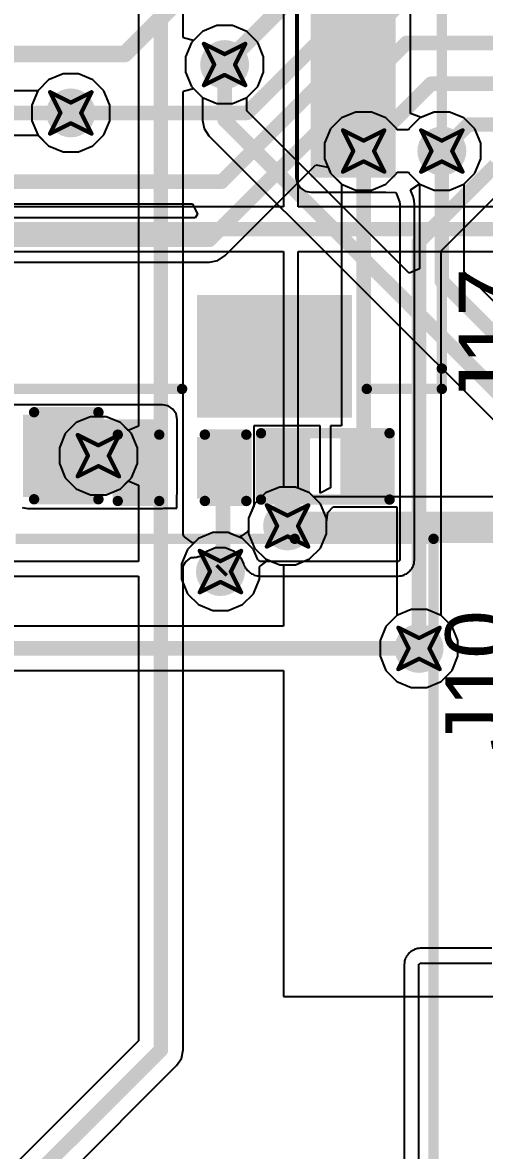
# Model space of a CAD drawing. Header units: inches. Extents: x -3 to 488, y -11 to 93.
# Drawn here: x 55.14 to 60.8, y 8.14 to 21.97 of the extents above; entities that cross this region are included whole.
import ezdxf

# ---------------------------------------------------------------- set-up
doc = ezdxf.new("R2010")
doc.units = ezdxf.units.IN
for name, color, linetype in [('Bottom Layer', 5, 'Continuous'), ('Drill Drawing', 1, 'Continuous'), ('Layer 1', 16, 'Continuous'), ('Layer 2', 76, 'Continuous'), ('Top Layer', 1, 'Continuous'), ('Top Overlay', 2, 'Continuous'), ('Top Paste', 8, 'Continuous'), ('Top Solder', 216, 'Continuous'), ('Via Holes', 16, 'Continuous')]:
    doc.layers.add(name, color=color, linetype=linetype)
doc.styles.add('Arial', font='', dxfattribs={"height": 0.2})
doc.styles.get('Arial').set_extended_font_data('Arial')

msp = doc.modelspace()

# ---------------------------------------------------------------- hatches: boundary and pattern name
at = {"layer": 'Bottom Layer'}
h = msp.add_hatch(color=5, dxfattribs=at)
edge = h.paths.add_edge_path()
edge.add_arc((57.619, 21.451), 0.3, 0, 360)
h = msp.add_hatch(color=5, dxfattribs=at)
edge = h.paths.add_edge_path()
edge.add_arc((55.735, 20.858), 0.3, 0, 360)
h = msp.add_hatch(color=5, dxfattribs=at)
edge = h.paths.add_edge_path()
edge.add_arc((59.322, 20.391), 0.3, 0, 360)
h = msp.add_hatch(color=5, dxfattribs=at)
edge = h.paths.add_edge_path()
edge.add_arc((60.279, 20.391), 0.3, 0, 360)
h = msp.add_hatch(color=5, dxfattribs=at)
edge = h.paths.add_edge_path()
edge.add_arc((56.073, 16.657), 0.3, 0, 360)
h = msp.add_hatch(color=5, dxfattribs=at)
edge = h.paths.add_edge_path()
edge.add_arc((58.39, 15.796), 0.3, 0, 360)
h = msp.add_hatch(color=5, dxfattribs=at)
edge = h.paths.add_edge_path()
edge.add_arc((57.568, 15.237), 0.3, 0, 360)
h = msp.add_hatch(color=5, dxfattribs=at)
edge = h.paths.add_edge_path()
edge.add_arc((60, 14.295), 0.3, 0, 360)
at = {"layer": 'Layer 1'}
h = msp.add_hatch(color=16, dxfattribs=at)
edge = h.paths.add_edge_path()
edge.add_arc((57.619, 21.451), 0.3, 0, 360)
h = msp.add_hatch(color=16, dxfattribs=at)
edge = h.paths.add_edge_path()
edge.add_arc((55.735, 20.858), 0.3, 0, 360)
h = msp.add_hatch(color=16, dxfattribs=at)
edge = h.paths.add_edge_path()
edge.add_arc((59.322, 20.391), 0.3, 0, 360)
h = msp.add_hatch(color=16, dxfattribs=at)
edge = h.paths.add_edge_path()
edge.add_arc((60.279, 20.391), 0.3, 0, 360)
h = msp.add_hatch(color=16, dxfattribs=at)
edge = h.paths.add_edge_path()
edge.add_arc((56.073, 16.657), 0.3, 0, 360)
h = msp.add_hatch(color=16, dxfattribs=at)
edge = h.paths.add_edge_path()
edge.add_arc((58.39, 15.796), 0.3, 0, 360)
h = msp.add_hatch(color=16, dxfattribs=at)
edge = h.paths.add_edge_path()
edge.add_arc((57.568, 15.237), 0.3, 0, 360)
h = msp.add_hatch(color=16, dxfattribs=at)
edge = h.paths.add_edge_path()
edge.add_arc((60, 14.295), 0.3, 0, 360)
at = {"layer": 'Layer 2'}
msp.add_hatch(color=76, dxfattribs=at).paths.add_polyline_path([(58.674, 31.369), (58.674, 20.066), (59.715, 20.066), (59.715, 31.369)])
h = msp.add_hatch(color=76, dxfattribs=at)
edge = h.paths.add_edge_path()
edge.add_arc((57.619, 21.451), 0.3, 0, 360)
h = msp.add_hatch(color=76, dxfattribs=at)
edge = h.paths.add_edge_path()
edge.add_arc((55.735, 20.858), 0.3, 0, 360)
h = msp.add_hatch(color=76, dxfattribs=at)
edge = h.paths.add_edge_path()
edge.add_arc((59.322, 20.391), 0.3, 0, 360)
h = msp.add_hatch(color=76, dxfattribs=at)
edge = h.paths.add_edge_path()
edge.add_arc((60.279, 20.391), 0.3, 0, 360)
h = msp.add_hatch(color=76, dxfattribs=at)
edge = h.paths.add_edge_path()
edge.add_arc((56.073, 16.657), 0.3, 0, 360)
h = msp.add_hatch(color=76, dxfattribs=at)
edge = h.paths.add_edge_path()
edge.add_arc((58.39, 15.796), 0.3, 0, 360)
h = msp.add_hatch(color=76, dxfattribs=at)
edge = h.paths.add_edge_path()
edge.add_arc((57.568, 15.237), 0.3, 0, 360)
h = msp.add_hatch(color=76, dxfattribs=at)
edge = h.paths.add_edge_path()
edge.add_arc((60, 14.295), 0.3, 0, 360)
at = {"layer": 'Top Layer'}
h = msp.add_hatch(color=1, dxfattribs=at)
edge = h.paths.add_edge_path()
edge.add_arc((57.619, 21.451), 0.3, 0, 360)
h = msp.add_hatch(color=1, dxfattribs=at)
edge = h.paths.add_edge_path()
edge.add_arc((55.735, 20.858), 0.3, 0, 360)
h = msp.add_hatch(color=1, dxfattribs=at)
edge = h.paths.add_edge_path()
edge.add_arc((59.322, 20.391), 0.3, 0, 360)
h = msp.add_hatch(color=1, dxfattribs=at)
edge = h.paths.add_edge_path()
edge.add_arc((60.279, 20.391), 0.3, 0, 360)
for points in [[(59.129, 17.175), (57.329, 17.175), (57.329, 18.575), (59.129, 18.575)], [(55.209, 16.191), (56.857, 16.191), (56.857, 17.101), (55.209, 17.101)], [(55.971, 17.101), (55.971, 16.212), (55.209, 16.212), (55.209, 17.101)], [(56.857, 16.826), (56.857, 16.191), (56.399, 16.191), (56.399, 16.826)], [(57.796, 16.826), (57.796, 16.191), (57.339, 16.191), (57.339, 16.826)], [(58.153, 16.208), (58.153, 16.843), (58.611, 16.843), (58.611, 16.208)], [(59.093, 16.208), (59.093, 16.843), (59.55, 16.843), (59.55, 16.208)]]:
    msp.add_hatch(color=1, dxfattribs=at).paths.add_polyline_path(points)
h = msp.add_hatch(color=1, dxfattribs=at)
edge = h.paths.add_edge_path()
edge.add_arc((56.073, 16.657), 0.3, 0, 360)
h = msp.add_hatch(color=1, dxfattribs=at)
edge = h.paths.add_edge_path()
edge.add_arc((58.39, 15.796), 0.3, 0, 360)
h = msp.add_hatch(color=1, dxfattribs=at)
edge = h.paths.add_edge_path()
edge.add_arc((57.568, 15.237), 0.3, 0, 360)
h = msp.add_hatch(color=1, dxfattribs=at)
edge = h.paths.add_edge_path()
edge.add_arc((60, 14.295), 0.3, 0, 360)
at = {"layer": 'Top Paste'}
for points in [[(59.129, 17.175), (57.329, 17.175), (57.329, 18.575), (59.129, 18.575)], [(55.971, 17.101), (55.971, 16.212), (55.209, 16.212), (55.209, 17.101)], [(56.857, 16.826), (56.857, 16.191), (56.399, 16.191), (56.399, 16.826)], [(57.796, 16.826), (57.796, 16.191), (57.339, 16.191), (57.339, 16.826)], [(58.153, 16.208), (58.153, 16.843), (58.611, 16.843), (58.611, 16.208)], [(59.093, 16.208), (59.093, 16.843), (59.55, 16.843), (59.55, 16.208)]]:
    msp.add_hatch(color=8, dxfattribs=at).paths.add_polyline_path(points)
at = {"layer": 'Top Solder'}
for points in [[(59.179, 17.125), (57.279, 17.125), (57.279, 18.625), (59.179, 18.625)], [(56.031, 17.161), (56.031, 16.152), (55.149, 16.152), (55.149, 17.161)], [(56.917, 16.886), (56.917, 16.131), (56.339, 16.131), (56.339, 16.886)], [(57.856, 16.886), (57.856, 16.131), (57.279, 16.131), (57.279, 16.886)], [(58.098, 16.153), (58.098, 16.898), (58.666, 16.898), (58.666, 16.153)], [(59.038, 16.153), (59.038, 16.898), (59.605, 16.898), (59.605, 16.153)]]:
    msp.add_hatch(color=216, dxfattribs=at).paths.add_polyline_path(points)
at = {"layer": 'Via Holes'}
h = msp.add_hatch(color=7, dxfattribs=at)
edge = h.paths.add_edge_path()
edge.add_arc((57.619, 21.451), 0.15, 0, 360)
h = msp.add_hatch(color=7, dxfattribs=at)
edge = h.paths.add_edge_path()
edge.add_arc((55.735, 20.858), 0.15, 0, 360)
h = msp.add_hatch(color=7, dxfattribs=at)
edge = h.paths.add_edge_path()
edge.add_arc((59.322, 20.391), 0.15, 0, 360)
h = msp.add_hatch(color=7, dxfattribs=at)
edge = h.paths.add_edge_path()
edge.add_arc((60.279, 20.391), 0.15, 0, 360)
h = msp.add_hatch(color=7, dxfattribs=at)
edge = h.paths.add_edge_path()
edge.add_arc((56.073, 16.657), 0.15, 0, 360)
h = msp.add_hatch(color=7, dxfattribs=at)
edge = h.paths.add_edge_path()
edge.add_arc((58.39, 15.796), 0.15, 0, 360)
h = msp.add_hatch(color=7, dxfattribs=at)
edge = h.paths.add_edge_path()
edge.add_arc((57.568, 15.237), 0.15, 0, 360)
h = msp.add_hatch(color=7, dxfattribs=at)
edge = h.paths.add_edge_path()
edge.add_arc((60, 14.295), 0.15, 0, 360)

# ---------------------------------------------------------------- linework, layer by layer
at = {"layer": 'Bottom Layer'}
for p, q in [((58.339, 23.555), (58.339, 19.705)), ((58.52, 19.705), (58.52, 23.555)), ((57.348, 21.856), (57.214, 21.721)), ((57.524, 21.928), (57.348, 21.856)), ((57.714, 21.928), (57.524, 21.928)), ((57.889, 21.856), (57.714, 21.928)), ((58.024, 21.721), (57.889, 21.856)), ((57.214, 21.721), (57.141, 21.546)), ((58.096, 21.546), (58.024, 21.721)), ((57.141, 21.546), (57.141, 21.356)), ((58.096, 21.356), (58.096, 21.546)), ((55.64, 21.336), (55.464, 21.263)), ((55.83, 21.336), (55.64, 21.336)), ((56.006, 21.263), (55.83, 21.336)), ((57.141, 21.356), (57.214, 21.18)), ((58.024, 21.18), (58.096, 21.356)), ((55.464, 21.263), (55.33, 21.129)), ((56.14, 21.129), (56.006, 21.263)), ((57.214, 21.18), (57.348, 21.046)), ((57.889, 21.046), (58.024, 21.18)), ((55.33, 21.129), (55.257, 20.953)), ((56.213, 20.953), (56.14, 21.129)), ((57.348, 21.046), (57.524, 20.973)), ((57.714, 20.973), (57.889, 21.046)), ((55.257, 20.953), (55.257, 20.763)), ((56.213, 20.763), (56.213, 20.953)), ((57.524, 20.973), (57.714, 20.973)), ((55.257, 20.763), (55.33, 20.588)), ((56.14, 20.588), (56.213, 20.763)), ((59.051, 20.796), (58.917, 20.661)), ((59.227, 20.868), (59.051, 20.796)), ((59.417, 20.868), (59.227, 20.868)), ((59.592, 20.796), (59.417, 20.868)), ((59.727, 20.661), (59.592, 20.796)), ((60.008, 20.796), (59.874, 20.661)), ((60.184, 20.868), (60.008, 20.796)), ((60.374, 20.868), (60.184, 20.868)), ((60.55, 20.796), (60.374, 20.868)), ((60.684, 20.661), (60.55, 20.796)), ((58.917, 20.661), (58.844, 20.486)), ((59.732, 20.65), (59.727, 20.661)), ((59.869, 20.65), (59.732, 20.65)), ((59.874, 20.661), (59.869, 20.65)), ((60.757, 20.486), (60.684, 20.661)), ((55.33, 20.588), (55.464, 20.453)), ((56.006, 20.453), (56.14, 20.588)), ((58.844, 20.486), (58.844, 20.295)), ((60.757, 20.295), (60.757, 20.486)), ((55.464, 20.453), (55.64, 20.381)), ((55.64, 20.381), (55.83, 20.381)), ((55.83, 20.381), (56.006, 20.453)), ((58.844, 20.295), (58.917, 20.12)), ((60.684, 20.12), (60.757, 20.295)), ((58.917, 20.12), (59.051, 19.985)), ((59.592, 19.985), (59.727, 20.12)), ((59.727, 20.12), (59.732, 20.132)), ((59.732, 20.132), (59.869, 20.132)), ((59.869, 20.132), (59.874, 20.12)), ((59.874, 20.12), (60.008, 19.985)), ((60.55, 19.985), (60.684, 20.12)), ((59.051, 19.985), (59.227, 19.913)), ((59.227, 19.913), (59.417, 19.913)), ((59.417, 19.913), (59.592, 19.985)), ((60.008, 19.985), (60.184, 19.913)), ((60.184, 19.913), (60.374, 19.913)), ((60.374, 19.913), (60.55, 19.985)), ((58.339, 19.705), (24.074, 19.705)), ((64.435, 19.705), (58.52, 19.705)), ((24.074, 19.161), (58.339, 19.161)), ((58.339, 19.161), (58.339, 16.273)), ((58.52, 16.273), (58.52, 19.161)), ((58.52, 19.161), (64.548, 19.161)), ((58.119, 16.201), (57.985, 16.066)), ((58.295, 16.273), (58.119, 16.201)), ((58.339, 16.273), (58.295, 16.273)), ((58.518, 16.26), (58.52, 16.273)), ((58.66, 16.201), (58.518, 16.26)), ((58.707, 16.154), (58.66, 16.201)), ((57.985, 16.066), (57.912, 15.891)), ((62.207, 16.154), (58.707, 16.154)), ((57.912, 15.891), (57.912, 15.739)), ((57.297, 15.642), (57.163, 15.508)), ((57.473, 15.715), (57.297, 15.642)), ((57.663, 15.715), (57.473, 15.715)), ((57.795, 15.66), (57.663, 15.715)), ((57.821, 15.669), (57.795, 15.66)), ((57.905, 15.729), (57.821, 15.669)), ((57.912, 15.739), (57.905, 15.729)), ((57.163, 15.508), (57.09, 15.332)), ((58.053, 15.303), (58.137, 15.363)), ((58.137, 15.363), (58.163, 15.372)), ((58.163, 15.372), (58.295, 15.318)), ((57.09, 15.332), (57.09, 15.142)), ((58.046, 15.294), (58.053, 15.303)), ((58.046, 15.142), (58.046, 15.294)), ((58.295, 15.318), (58.339, 15.318)), ((58.339, 15.318), (58.339, 14.566)), ((57.09, 15.142), (57.163, 14.966)), ((57.973, 14.966), (58.046, 15.142)), ((57.163, 14.966), (57.297, 14.832)), ((57.838, 14.832), (57.973, 14.966)), ((57.297, 14.832), (57.473, 14.759)), ((57.663, 14.759), (57.838, 14.832)), ((57.473, 14.759), (57.663, 14.759)), ((58.339, 14.566), (34.955, 14.566)), ((34.842, 14.023), (58.339, 14.023)), ((58.339, 14.023), (58.339, 10.029)), ((58.339, 10.029), (63.662, 10.029))]:
    msp.add_line(p, q, dxfattribs=at)
for points, const_width in [([(23.67, 19.433), (64.548, 19.433)], 0.178), ([(58.39, 15.779), (62.207, 15.779)], 0.381), ([(34.842, 14.295), (60, 14.295)], 0.178)]:
    msp.add_lwpolyline(points, dxfattribs=dict(at, const_width=const_width))
for points, const_width in [([(58.295, 15.779, 1), (58.485, 15.779, 1)], 0.191), ([(59.955, 14.295, 1), (60.044, 14.295, 1)], 0.0889)]:
    msp.add_lwpolyline(points, format="xyb", close=True, dxfattribs=dict(at, const_width=const_width))
at = {"layer": 'Drill Drawing', "const_width": 0.0508}
for points in [[(57.365, 21.705), (57.619, 21.578)], [(57.365, 21.705), (57.492, 21.451)], [(57.619, 21.578), (57.873, 21.705)], [(57.746, 21.451), (57.873, 21.705)], [(57.365, 21.197), (57.492, 21.451)], [(57.746, 21.451), (57.873, 21.197)], [(57.365, 21.197), (57.619, 21.324)], [(57.619, 21.324), (57.873, 21.197)], [(55.481, 21.112), (55.735, 20.985)], [(55.481, 21.112), (55.608, 20.858)], [(55.735, 20.985), (55.989, 21.112)], [(55.862, 20.858), (55.989, 21.112)], [(55.481, 20.604), (55.608, 20.858)], [(55.862, 20.858), (55.989, 20.604)], [(55.481, 20.604), (55.735, 20.731)], [(55.735, 20.731), (55.989, 20.604)], [(59.068, 20.645), (59.322, 20.518)], [(59.068, 20.645), (59.195, 20.391)], [(59.322, 20.518), (59.576, 20.645)], [(59.449, 20.391), (59.576, 20.645)], [(60.025, 20.645), (60.279, 20.518)], [(60.025, 20.645), (60.152, 20.391)], [(60.279, 20.518), (60.533, 20.645)], [(60.406, 20.391), (60.533, 20.645)], [(59.068, 20.137), (59.195, 20.391)], [(59.449, 20.391), (59.576, 20.137)], [(60.025, 20.137), (60.152, 20.391)], [(60.406, 20.391), (60.533, 20.137)], [(59.068, 20.137), (59.322, 20.264)], [(59.322, 20.264), (59.576, 20.137)], [(60.025, 20.137), (60.279, 20.264)], [(60.279, 20.264), (60.533, 20.137)], [(55.819, 16.911), (56.073, 16.784)], [(55.819, 16.911), (55.946, 16.657)], [(56.073, 16.784), (56.327, 16.911)], [(56.2, 16.657), (56.327, 16.911)], [(55.819, 16.403), (55.946, 16.657)], [(56.2, 16.657), (56.327, 16.403)], [(55.819, 16.403), (56.073, 16.53)], [(56.073, 16.53), (56.327, 16.403)], [(58.136, 16.05), (58.39, 15.923)], [(58.136, 16.05), (58.263, 15.796)], [(58.39, 15.923), (58.644, 16.05)], [(58.517, 15.796), (58.644, 16.05)], [(58.136, 15.542), (58.263, 15.796)], [(58.517, 15.796), (58.644, 15.542)], [(58.136, 15.542), (58.39, 15.669)], [(58.39, 15.669), (58.644, 15.542)], [(57.314, 15.491), (57.568, 15.364)], [(57.314, 15.491), (57.441, 15.237)], [(57.568, 15.364), (57.822, 15.491)], [(57.695, 15.237), (57.822, 15.491)], [(57.314, 14.983), (57.441, 15.237)], [(57.695, 15.237), (57.822, 14.983)], [(57.314, 14.983), (57.568, 15.11)], [(57.568, 15.11), (57.822, 14.983)], [(59.746, 14.549), (60, 14.422)], [(59.746, 14.549), (59.873, 14.295)], [(60, 14.422), (60.254, 14.549)], [(60.127, 14.295), (60.254, 14.549)], [(59.746, 14.041), (59.873, 14.295)], [(60.127, 14.295), (60.254, 14.041)], [(59.746, 14.041), (60, 14.168)], [(60, 14.168), (60.254, 14.041)]]:
    msp.add_lwpolyline(points, dxfattribs=at)
at = {"layer": 'Drill Drawing', "const_width": 0.0254}
for points in [[(57.352, 21.705, 1), (57.377, 21.705, 1)], [(57.352, 21.705, 1), (57.377, 21.705, 1)], [(57.86, 21.705, 1), (57.885, 21.705, 1)], [(57.86, 21.705, 1), (57.885, 21.705, 1)], [(57.606, 21.578, 1), (57.631, 21.578, 1)], [(57.606, 21.578, 1), (57.631, 21.578, 1)], [(57.479, 21.451, 1), (57.504, 21.451, 1)], [(57.479, 21.451, 1), (57.504, 21.451, 1)], [(57.733, 21.451, 1), (57.758, 21.451, 1)], [(57.733, 21.451, 1), (57.758, 21.451, 1)], [(57.606, 21.324, 1), (57.631, 21.324, 1)], [(57.606, 21.324, 1), (57.631, 21.324, 1)], [(57.352, 21.197, 1), (57.377, 21.197, 1)], [(57.352, 21.197, 1), (57.377, 21.197, 1)], [(57.86, 21.197, 1), (57.885, 21.197, 1)], [(57.86, 21.197, 1), (57.885, 21.197, 1)], [(55.468, 21.112, 1), (55.494, 21.112, 1)], [(55.468, 21.112, 1), (55.494, 21.112, 1)], [(55.976, 21.112, 1), (56.002, 21.112, 1)], [(55.976, 21.112, 1), (56.002, 21.112, 1)], [(55.595, 20.858, 1), (55.621, 20.858, 1)], [(55.595, 20.858, 1), (55.621, 20.858, 1)], [(55.722, 20.985, 1), (55.748, 20.985, 1)], [(55.722, 20.985, 1), (55.748, 20.985, 1)], [(55.849, 20.858, 1), (55.875, 20.858, 1)], [(55.849, 20.858, 1), (55.875, 20.858, 1)], [(55.722, 20.731, 1), (55.748, 20.731, 1)], [(55.722, 20.731, 1), (55.748, 20.731, 1)], [(55.468, 20.604, 1), (55.494, 20.604, 1)], [(55.468, 20.604, 1), (55.494, 20.604, 1)], [(55.976, 20.604, 1), (56.002, 20.604, 1)], [(55.976, 20.604, 1), (56.002, 20.604, 1)], [(59.055, 20.645, 1), (59.08, 20.645, 1)], [(59.055, 20.645, 1), (59.08, 20.645, 1)], [(59.563, 20.645, 1), (59.588, 20.645, 1)], [(59.563, 20.645, 1), (59.588, 20.645, 1)], [(60.012, 20.645, 1), (60.038, 20.645, 1)], [(60.012, 20.645, 1), (60.038, 20.645, 1)], [(60.52, 20.645, 1), (60.546, 20.645, 1)], [(60.52, 20.645, 1), (60.546, 20.645, 1)], [(59.309, 20.518, 1), (59.334, 20.518, 1)], [(59.309, 20.518, 1), (59.334, 20.518, 1)], [(60.266, 20.518, 1), (60.292, 20.518, 1)], [(60.266, 20.518, 1), (60.292, 20.518, 1)], [(59.182, 20.391, 1), (59.207, 20.391, 1)], [(59.182, 20.391, 1), (59.207, 20.391, 1)], [(59.436, 20.391, 1), (59.461, 20.391, 1)], [(59.436, 20.391, 1), (59.461, 20.391, 1)], [(60.139, 20.391, 1), (60.165, 20.391, 1)], [(60.139, 20.391, 1), (60.165, 20.391, 1)], [(60.393, 20.391, 1), (60.419, 20.391, 1)], [(60.393, 20.391, 1), (60.419, 20.391, 1)], [(59.309, 20.264, 1), (59.334, 20.264, 1)], [(59.309, 20.264, 1), (59.334, 20.264, 1)], [(60.266, 20.264, 1), (60.292, 20.264, 1)], [(60.266, 20.264, 1), (60.292, 20.264, 1)], [(59.055, 20.137, 1), (59.08, 20.137, 1)], [(59.055, 20.137, 1), (59.08, 20.137, 1)], [(59.563, 20.137, 1), (59.588, 20.137, 1)], [(59.563, 20.137, 1), (59.588, 20.137, 1)], [(60.012, 20.137, 1), (60.038, 20.137, 1)], [(60.012, 20.137, 1), (60.038, 20.137, 1)], [(60.52, 20.137, 1), (60.546, 20.137, 1)], [(60.52, 20.137, 1), (60.546, 20.137, 1)], [(55.806, 16.911, 1), (55.831, 16.911, 1)], [(55.806, 16.911, 1), (55.831, 16.911, 1)], [(56.314, 16.911, 1), (56.339, 16.911, 1)], [(56.314, 16.911, 1), (56.339, 16.911, 1)], [(56.06, 16.784, 1), (56.085, 16.784, 1)], [(56.06, 16.784, 1), (56.085, 16.784, 1)], [(55.933, 16.657, 1), (55.958, 16.657, 1)], [(55.933, 16.657, 1), (55.958, 16.657, 1)], [(56.187, 16.657, 1), (56.212, 16.657, 1)], [(56.187, 16.657, 1), (56.212, 16.657, 1)], [(56.06, 16.53, 1), (56.085, 16.53, 1)], [(56.06, 16.53, 1), (56.085, 16.53, 1)], [(55.806, 16.403, 1), (55.831, 16.403, 1)], [(55.806, 16.403, 1), (55.831, 16.403, 1)], [(56.314, 16.403, 1), (56.339, 16.403, 1)], [(56.314, 16.403, 1), (56.339, 16.403, 1)], [(58.123, 16.05, 1), (58.148, 16.05, 1)], [(58.123, 16.05, 1), (58.148, 16.05, 1)], [(58.631, 16.05, 1), (58.656, 16.05, 1)], [(58.631, 16.05, 1), (58.656, 16.05, 1)], [(58.377, 15.923, 1), (58.402, 15.923, 1)], [(58.377, 15.923, 1), (58.402, 15.923, 1)], [(58.25, 15.796, 1), (58.275, 15.796, 1)], [(58.25, 15.796, 1), (58.275, 15.796, 1)], [(58.504, 15.796, 1), (58.529, 15.796, 1)], [(58.504, 15.796, 1), (58.529, 15.796, 1)], [(58.377, 15.669, 1), (58.402, 15.669, 1)], [(58.377, 15.669, 1), (58.402, 15.669, 1)], [(57.301, 15.491, 1), (57.326, 15.491, 1)], [(57.301, 15.491, 1), (57.326, 15.491, 1)], [(57.809, 15.491, 1), (57.834, 15.491, 1)], [(57.809, 15.491, 1), (57.834, 15.491, 1)], [(58.123, 15.542, 1), (58.148, 15.542, 1)], [(58.123, 15.542, 1), (58.148, 15.542, 1)], [(58.631, 15.542, 1), (58.656, 15.542, 1)], [(58.631, 15.542, 1), (58.656, 15.542, 1)], [(57.555, 15.364, 1), (57.58, 15.364, 1)], [(57.555, 15.364, 1), (57.58, 15.364, 1)], [(57.428, 15.237, 1), (57.453, 15.237, 1)], [(57.428, 15.237, 1), (57.453, 15.237, 1)], [(57.682, 15.237, 1), (57.707, 15.237, 1)], [(57.682, 15.237, 1), (57.707, 15.237, 1)], [(57.555, 15.11, 1), (57.58, 15.11, 1)], [(57.555, 15.11, 1), (57.58, 15.11, 1)], [(57.301, 14.983, 1), (57.326, 14.983, 1)], [(57.301, 14.983, 1), (57.326, 14.983, 1)], [(57.809, 14.983, 1), (57.834, 14.983, 1)], [(57.809, 14.983, 1), (57.834, 14.983, 1)], [(59.733, 14.549, 1), (59.758, 14.549, 1)], [(59.733, 14.549, 1), (59.758, 14.549, 1)], [(60.241, 14.549, 1), (60.266, 14.549, 1)], [(60.241, 14.549, 1), (60.266, 14.549, 1)], [(59.987, 14.422, 1), (60.012, 14.422, 1)], [(59.987, 14.422, 1), (60.012, 14.422, 1)], [(59.86, 14.295, 1), (59.885, 14.295, 1)], [(59.86, 14.295, 1), (59.885, 14.295, 1)], [(60.114, 14.295, 1), (60.139, 14.295, 1)], [(60.114, 14.295, 1), (60.139, 14.295, 1)], [(59.987, 14.168, 1), (60.012, 14.168, 1)], [(59.987, 14.168, 1), (60.012, 14.168, 1)], [(59.733, 14.041, 1), (59.758, 14.041, 1)], [(59.733, 14.041, 1), (59.758, 14.041, 1)], [(60.241, 14.041, 1), (60.266, 14.041, 1)], [(60.241, 14.041, 1), (60.266, 14.041, 1)]]:
    msp.add_lwpolyline(points, format="xyb", close=True, dxfattribs=at)
at = {"layer": 'Layer 1'}
for p, q in [((57.348, 21.856), (57.214, 21.721)), ((57.524, 21.928), (57.348, 21.856)), ((57.714, 21.928), (57.524, 21.928)), ((57.889, 21.856), (57.714, 21.928)), ((58.024, 21.721), (57.889, 21.856)), ((57.214, 21.721), (57.141, 21.546)), ((58.096, 21.546), (58.024, 21.721)), ((57.141, 21.546), (57.141, 21.356)), ((58.096, 21.356), (58.096, 21.546)), ((55.64, 21.336), (55.464, 21.263)), ((55.83, 21.336), (55.64, 21.336)), ((56.006, 21.263), (55.83, 21.336)), ((57.141, 21.356), (57.214, 21.18)), ((58.024, 21.18), (58.096, 21.356)), ((55.464, 21.263), (55.331, 21.13)), ((56.14, 21.129), (56.006, 21.263)), ((57.214, 21.18), (57.347, 21.047)), ((57.891, 21.047), (58.024, 21.18)), ((55.331, 21.13), (52.479, 21.13)), ((56.213, 20.953), (56.14, 21.129)), ((57.347, 21.047), (57.347, 20.771)), ((57.891, 20.884), (57.891, 21.047)), ((56.213, 20.763), (56.213, 20.953)), ((59.88, 18.894), (57.891, 20.884)), ((56.14, 20.588), (56.213, 20.763)), ((57.347, 20.771), (57.367, 20.667)), ((59.051, 20.796), (58.917, 20.661)), ((59.227, 20.868), (59.051, 20.796)), ((59.417, 20.868), (59.227, 20.868)), ((59.592, 20.796), (59.417, 20.868)), ((59.727, 20.661), (59.592, 20.796)), ((60.008, 20.796), (59.874, 20.661)), ((60.184, 20.868), (60.008, 20.796)), ((60.374, 20.868), (60.184, 20.868)), ((60.55, 20.796), (60.374, 20.868)), ((60.684, 20.661), (60.55, 20.796)), ((57.367, 20.667), (57.426, 20.579)), ((58.917, 20.661), (58.844, 20.486)), ((59.732, 20.65), (59.727, 20.661)), ((59.869, 20.65), (59.732, 20.65)), ((59.874, 20.661), (59.869, 20.65)), ((60.757, 20.486), (60.684, 20.661)), ((47.92, 20.586), (55.331, 20.586)), ((55.331, 20.586), (55.464, 20.453)), ((56.006, 20.453), (56.14, 20.588)), ((57.426, 20.579), (68.567, 9.438)), ((58.844, 20.486), (58.844, 20.295)), ((60.757, 20.295), (60.757, 20.486)), ((55.464, 20.453), (55.64, 20.381)), ((55.64, 20.381), (55.83, 20.381)), ((55.83, 20.381), (56.006, 20.453)), ((58.844, 20.295), (58.917, 20.12)), ((60.684, 20.12), (60.757, 20.295)), ((58.917, 20.12), (59.051, 19.985)), ((59.592, 19.985), (59.727, 20.12)), ((59.727, 20.12), (59.732, 20.132)), ((59.732, 20.132), (59.869, 20.132)), ((59.869, 20.132), (59.874, 20.12)), ((59.874, 20.12), (60.007, 19.987)), ((60.551, 19.987), (60.684, 20.12)), ((59.051, 19.985), (59.227, 19.913)), ((59.227, 19.913), (59.417, 19.913)), ((59.417, 19.913), (59.592, 19.985)), ((60.007, 19.987), (60.007, 18.947)), ((60.551, 18.909), (60.551, 19.987)), ((60.007, 18.947), (59.88, 18.894)), ((72.742, 6.718), (60.551, 18.909)), ((55.802, 17.062), (55.668, 16.927)), ((55.978, 17.134), (55.802, 17.062)), ((56.168, 17.134), (55.978, 17.134)), ((56.343, 17.062), (56.168, 17.134)), ((56.478, 16.927), (56.343, 17.062)), ((55.668, 16.927), (55.595, 16.752)), ((56.551, 16.752), (56.478, 16.927)), ((55.595, 16.752), (55.595, 16.562)), ((56.551, 16.562), (56.551, 16.752)), ((55.595, 16.562), (55.668, 16.386)), ((56.478, 16.386), (56.551, 16.562)), ((55.668, 16.386), (55.802, 16.251)), ((56.343, 16.251), (56.478, 16.386)), ((55.802, 16.251), (55.978, 16.179)), ((55.978, 16.179), (56.168, 16.179)), ((56.168, 16.179), (56.343, 16.251)), ((58.119, 16.201), (57.985, 16.066)), ((58.295, 16.273), (58.119, 16.201)), ((58.485, 16.273), (58.295, 16.273)), ((58.66, 16.201), (58.485, 16.273)), ((58.795, 16.066), (58.66, 16.201)), ((57.985, 16.066), (57.912, 15.891)), ((58.868, 15.891), (58.795, 16.066)), ((57.912, 15.891), (57.912, 15.701)), ((58.868, 15.701), (58.868, 15.891)), ((57.912, 15.701), (57.985, 15.525)), ((58.795, 15.525), (58.868, 15.701)), ((57.985, 15.525), (58.119, 15.391)), ((58.66, 15.391), (58.795, 15.525)), ((58.119, 15.391), (58.295, 15.318)), ((58.485, 15.318), (58.66, 15.391)), ((58.295, 15.318), (58.485, 15.318)), ((59.729, 14.7), (59.594, 14.565)), ((59.904, 14.772), (59.729, 14.7)), ((60.095, 14.772), (59.904, 14.772)), ((60.27, 14.7), (60.095, 14.772)), ((60.405, 14.565), (60.27, 14.7)), ((59.594, 14.565), (59.522, 14.39)), ((60.477, 14.39), (60.405, 14.565)), ((59.522, 14.39), (59.522, 14.199)), ((60.477, 14.199), (60.477, 14.39)), ((59.522, 14.199), (59.594, 14.024)), ((60.405, 14.024), (60.477, 14.199)), ((59.594, 14.024), (59.729, 13.889)), ((60.27, 13.889), (60.405, 14.024)), ((59.729, 13.889), (59.904, 13.817)), ((60.095, 13.817), (60.27, 13.889)), ((59.904, 13.817), (60.095, 13.817))]:
    msp.add_line(p, q, dxfattribs=at)
at = {"layer": 'Layer 1', "const_width": 0.178}
for points in [[(57.619, 20.771), (57.619, 21.451)], [(47.808, 20.858), (55.735, 20.858)], [(57.619, 20.771), (72.655, 5.735)], [(60.279, 18.796), (60.279, 20.391)], [(60.279, 18.796), (72.629, 6.446)]]:
    msp.add_lwpolyline(points, dxfattribs=at)
at = {"layer": 'Layer 1', "const_width": 0.0889}
for points in [[(57.574, 21.451, 1), (57.663, 21.451, 1)], [(55.691, 20.858, 1), (55.779, 20.858, 1)], [(57.574, 20.771, 1), (57.663, 20.771, 1)], [(57.574, 20.771, 1), (57.663, 20.771, 1)], [(60.234, 20.391, 1), (60.323, 20.391, 1)], [(60.234, 18.796, 1), (60.323, 18.796, 1)], [(60.234, 18.796, 1), (60.323, 18.796, 1)]]:
    msp.add_lwpolyline(points, format="xyb", close=True, dxfattribs=at)
at = {"layer": 'Layer 2'}
for p, q in [((59.897, 20.85), (59.897, 28.905)), ((58.493, 26.714), (58.493, 20.066)), ((56.566, 23.21), (56.566, 17.018)), ((57.11, 21.784), (57.11, 23.097)), ((57.348, 21.856), (57.237, 21.745)), ((57.524, 21.928), (57.348, 21.856)), ((57.714, 21.928), (57.524, 21.928)), ((57.889, 21.856), (57.714, 21.928)), ((58.024, 21.721), (57.889, 21.856)), ((57.127, 21.774), (57.11, 21.784)), ((57.237, 21.745), (57.127, 21.774)), ((58.096, 21.546), (58.024, 21.721)), ((58.096, 21.356), (58.096, 21.546)), ((55.64, 21.336), (55.464, 21.263)), ((55.83, 21.336), (55.64, 21.336)), ((56.006, 21.263), (55.83, 21.336)), ((58.024, 21.18), (58.096, 21.356)), ((55.464, 21.263), (55.33, 21.129)), ((56.14, 21.129), (56.006, 21.263)), ((57.127, 21.127), (57.237, 21.156)), ((57.237, 21.156), (57.348, 21.046)), ((57.889, 21.046), (58.024, 21.18)), ((55.33, 21.129), (55.257, 20.953)), ((56.213, 20.953), (56.14, 21.129)), ((57.11, 21.117), (57.127, 21.127)), ((57.11, 15.697), (57.11, 21.117)), ((57.348, 21.046), (57.524, 20.973)), ((57.714, 20.973), (57.889, 21.046)), ((55.257, 20.953), (55.257, 20.763)), ((56.213, 20.763), (56.213, 20.953)), ((57.524, 20.973), (57.714, 20.973)), ((55.257, 20.763), (55.33, 20.588)), ((56.14, 20.588), (56.213, 20.763)), ((60.024, 20.802), (59.897, 20.85)), ((60.184, 20.868), (60.024, 20.802)), ((60.374, 20.868), (60.184, 20.868)), ((60.55, 20.796), (60.374, 20.868)), ((60.684, 20.661), (60.55, 20.796)), ((60.757, 20.486), (60.684, 20.661)), ((55.33, 20.588), (55.464, 20.453)), ((56.006, 20.453), (56.14, 20.588)), ((60.757, 20.295), (60.757, 20.486)), ((55.464, 20.453), (55.64, 20.381)), ((55.64, 20.381), (55.83, 20.381)), ((55.83, 20.381), (56.006, 20.453)), ((60.684, 20.12), (60.757, 20.295)), ((58.493, 20.066), (58.507, 19.997)), ((60.55, 19.985), (60.684, 20.12)), ((58.507, 19.997), (58.546, 19.938)), ((58.546, 19.938), (58.605, 19.899)), ((59.897, 19.917), (60.003, 19.986)), ((59.929, 19.832), (59.897, 19.917)), ((60.003, 19.986), (60.008, 19.985)), ((60.008, 19.985), (60.184, 19.913)), ((60.184, 19.913), (60.374, 19.913)), ((60.374, 19.913), (60.55, 19.985)), ((58.605, 19.899), (58.674, 19.885)), ((58.674, 19.885), (59.592, 19.885)), ((59.592, 19.885), (59.716, 19.884)), ((59.716, 19.884), (59.728, 19.853)), ((59.728, 19.853), (59.76, 19.768)), ((59.76, 19.768), (59.76, 19.768)), ((59.76, 19.768), (59.76, 19.768)), ((59.76, 19.768), (59.76, 19.765)), ((59.932, 19.817), (59.929, 19.832)), ((59.938, 19.802), (59.932, 19.817)), ((59.938, 19.799), (59.938, 19.802)), ((59.942, 19.782), (59.938, 19.799)), ((59.942, 19.765), (59.942, 19.782)), ((59.76, 19.765), (59.761, 19.764)), ((59.761, 19.764), (59.761, 19.764)), ((59.761, 19.764), (59.761, 19.763)), ((59.761, 19.763), (59.764, 19.747)), ((59.764, 19.747), (59.764, 15.378)), ((59.942, 19.764), (59.942, 19.765)), ((59.945, 19.747), (59.942, 19.763)), ((59.942, 19.763), (59.942, 19.764)), ((59.945, 15.378), (59.945, 19.747)), ((55.802, 17.062), (55.668, 16.927)), ((55.978, 17.134), (55.802, 17.062)), ((56.168, 17.134), (55.978, 17.134)), ((56.343, 17.062), (56.168, 17.134)), ((56.439, 16.966), (56.343, 17.062)), ((56.566, 17.018), (56.439, 16.966)), ((55.668, 16.927), (55.595, 16.752)), ((55.595, 16.752), (55.595, 16.562)), ((55.595, 16.562), (55.668, 16.386)), ((55.668, 16.386), (55.802, 16.251)), ((56.343, 16.251), (56.439, 16.347)), ((56.439, 16.347), (56.566, 16.295)), ((55.802, 16.251), (55.978, 16.179)), ((55.978, 16.179), (56.168, 16.179)), ((56.168, 16.179), (56.343, 16.251)), ((56.566, 16.295), (56.566, 15.361)), ((57.111, 15.695), (57.11, 15.697)), ((57.121, 15.672), (57.111, 15.695)), ((57.127, 15.664), (57.121, 15.672)), ((57.226, 15.591), (57.127, 15.664)), ((57.297, 15.642), (57.25, 15.595)), ((57.473, 15.715), (57.297, 15.642)), ((57.663, 15.715), (57.473, 15.715)), ((57.696, 15.701), (57.663, 15.715)), ((57.838, 15.642), (57.696, 15.701)), ((57.696, 15.701), (57.696, 15.701)), ((57.973, 15.508), (57.838, 15.642)), ((57.234, 15.59), (57.226, 15.591)), ((57.237, 15.59), (57.234, 15.59)), ((57.239, 15.591), (57.237, 15.59)), ((57.249, 15.594), (57.239, 15.591)), ((57.239, 15.591), (57.239, 15.591)), ((57.25, 15.595), (57.249, 15.594)), ((57.25, 15.595), (57.25, 15.595)), ((57.378, 15.466), (57.4, 15.488)), ((57.4, 15.488), (57.509, 15.533)), ((57.509, 15.533), (57.627, 15.533)), ((57.627, 15.533), (57.736, 15.488)), ((57.736, 15.488), (57.819, 15.405)), ((58.02, 15.394), (57.973, 15.508)), ((56.566, 15.361), (52.565, 15.361)), ((57.11, 15.309), (57.141, 15.353)), ((57.141, 15.353), (57.144, 15.356)), ((57.144, 15.356), (57.21, 15.41)), ((57.21, 15.41), (57.216, 15.41)), ((57.216, 15.41), (57.237, 15.41)), ((57.237, 15.41), (57.24, 15.409)), ((57.24, 15.409), (57.251, 15.412)), ((57.251, 15.412), (57.252, 15.412)), ((57.252, 15.412), (57.254, 15.412)), ((57.254, 15.412), (57.254, 15.412)), ((57.254, 15.412), (57.268, 15.411)), ((57.268, 15.411), (57.27, 15.412)), ((57.27, 15.412), (57.271, 15.412)), ((57.271, 15.412), (57.271, 15.412)), ((57.271, 15.412), (57.272, 15.412)), ((57.272, 15.412), (57.275, 15.413)), ((57.272, 15.412), (57.272, 15.412)), ((57.275, 15.413), (57.278, 15.414)), ((57.278, 15.414), (57.281, 15.414)), ((57.281, 15.414), (57.287, 15.417)), ((57.287, 15.417), (57.294, 15.42)), ((57.287, 15.417), (57.287, 15.417)), ((57.294, 15.42), (57.309, 15.423)), ((57.309, 15.423), (57.318, 15.427)), ((57.318, 15.427), (57.318, 15.427)), ((57.318, 15.427), (57.319, 15.427)), ((57.319, 15.427), (57.332, 15.436)), ((57.332, 15.436), (57.337, 15.438)), ((57.337, 15.438), (57.338, 15.439)), ((57.337, 15.438), (57.337, 15.438)), ((57.338, 15.439), (57.35, 15.444)), ((57.35, 15.444), (57.351, 15.445)), ((57.351, 15.445), (57.352, 15.445)), ((57.352, 15.445), (57.364, 15.457)), ((57.352, 15.445), (57.352, 15.445)), ((57.364, 15.457), (57.378, 15.466)), ((57.819, 15.405), (57.853, 15.324)), ((58.027, 15.377), (58.02, 15.394)), ((58.02, 15.394), (58.02, 15.394)), ((58.028, 15.376), (58.027, 15.377)), ((58.027, 15.377), (58.027, 15.377)), ((58.033, 15.374), (58.028, 15.376)), ((58.028, 15.376), (58.028, 15.376)), ((58.04, 15.369), (58.033, 15.374)), ((58.047, 15.365), (58.04, 15.369)), ((58.04, 15.369), (58.04, 15.369)), ((58.05, 15.362), (58.047, 15.365)), ((58.052, 15.361), (58.05, 15.362)), ((58.05, 15.362), (58.05, 15.362)), ((58.069, 15.361), (58.052, 15.361)), ((59.728, 15.361), (58.069, 15.361)), ((58.069, 15.361), (58.069, 15.361)), ((59.746, 15.361), (59.728, 15.361)), ((59.728, 15.361), (59.728, 15.361)), ((59.748, 15.362), (59.746, 15.361)), ((59.746, 15.361), (59.746, 15.361)), ((59.753, 15.367), (59.748, 15.362)), ((59.748, 15.362), (59.748, 15.362)), ((59.757, 15.369), (59.753, 15.367)), ((59.762, 15.374), (59.757, 15.369)), ((59.764, 15.378), (59.762, 15.376)), ((59.762, 15.376), (59.762, 15.376)), ((59.762, 15.376), (59.762, 15.376)), ((59.762, 15.376), (59.762, 15.374)), ((59.764, 15.378), (59.764, 15.378)), ((59.942, 15.361), (59.945, 15.378)), ((59.942, 15.343), (59.942, 15.361)), ((57.11, 15.308), (57.11, 15.309)), ((57.11, 9.374), (57.11, 15.308)), ((57.853, 15.324), (57.853, 15.324)), ((57.853, 15.324), (57.859, 15.308)), ((57.859, 15.308), (57.869, 15.293)), ((57.869, 15.293), (57.876, 15.276)), ((57.876, 15.276), (57.889, 15.264)), ((57.889, 15.264), (57.899, 15.249)), ((57.899, 15.249), (57.899, 15.249)), ((57.899, 15.249), (57.9, 15.248)), ((57.9, 15.248), (57.9, 15.248)), ((57.9, 15.248), (57.9, 15.248)), ((57.9, 15.248), (57.9, 15.248)), ((57.9, 15.248), (57.914, 15.239)), ((57.914, 15.239), (57.926, 15.226)), ((57.926, 15.226), (57.928, 15.225)), ((57.928, 15.225), (57.932, 15.224)), ((57.932, 15.224), (57.932, 15.224)), ((57.932, 15.224), (57.939, 15.219)), ((57.939, 15.219), (57.939, 15.219)), ((57.939, 15.219), (57.939, 15.219)), ((57.939, 15.219), (57.946, 15.214)), ((57.946, 15.214), (57.949, 15.211)), ((57.949, 15.211), (57.951, 15.21)), ((57.951, 15.21), (57.967, 15.203)), ((59.83, 15.203), (59.847, 15.21)), ((59.847, 15.21), (59.849, 15.211)), ((59.849, 15.211), (59.854, 15.216)), ((59.854, 15.216), (59.857, 15.219)), ((59.857, 15.219), (59.859, 15.22)), ((59.859, 15.22), (59.865, 15.224)), ((59.865, 15.224), (59.868, 15.228)), ((59.868, 15.228), (59.875, 15.232)), ((59.875, 15.232), (59.876, 15.233)), ((59.876, 15.233), (59.877, 15.234)), ((59.877, 15.234), (59.881, 15.239)), ((59.881, 15.239), (59.885, 15.241)), ((59.885, 15.241), (59.89, 15.246)), ((59.89, 15.246), (59.9, 15.261)), ((59.89, 15.246), (59.89, 15.246)), ((59.89, 15.246), (59.89, 15.246)), ((59.9, 15.261), (59.906, 15.267)), ((59.906, 15.267), (59.91, 15.271)), ((59.91, 15.271), (59.911, 15.273)), ((59.911, 15.273), (59.913, 15.276)), ((59.913, 15.276), (59.915, 15.278)), ((59.913, 15.276), (59.913, 15.276)), ((59.913, 15.276), (59.913, 15.276)), ((59.913, 15.276), (59.913, 15.276)), ((59.915, 15.278), (59.921, 15.292)), ((59.921, 15.292), (59.928, 15.303)), ((59.928, 15.303), (59.929, 15.305)), ((59.929, 15.305), (59.93, 15.307)), ((59.929, 15.305), (59.929, 15.305)), ((59.929, 15.305), (59.929, 15.305)), ((59.929, 15.305), (59.929, 15.305)), ((59.929, 15.305), (59.929, 15.305)), ((59.929, 15.305), (59.929, 15.305)), ((59.93, 15.307), (59.931, 15.309)), ((59.931, 15.309), (59.934, 15.322)), ((59.934, 15.322), (59.94, 15.335)), ((59.94, 15.339), (59.942, 15.343)), ((59.94, 15.335), (59.94, 15.339)), ((59.94, 15.335), (59.94, 15.335)), ((52.746, 15.179), (56.566, 15.179)), ((56.566, 15.179), (56.566, 9.487)), ((57.967, 15.203), (57.981, 15.194)), ((57.981, 15.194), (57.981, 15.194)), ((57.981, 15.194), (57.982, 15.193)), ((57.982, 15.193), (58, 15.19)), ((58, 15.19), (58.016, 15.183)), ((58.016, 15.183), (58.034, 15.183)), ((58.034, 15.183), (58.052, 15.179)), ((58.052, 15.179), (58.069, 15.179)), ((58.069, 15.179), (58.069, 15.179)), ((58.069, 15.179), (59.728, 15.179)), ((59.728, 15.179), (59.728, 15.179)), ((59.728, 15.179), (59.728, 15.179)), ((59.728, 15.179), (59.746, 15.179)), ((59.746, 15.179), (59.764, 15.183)), ((59.764, 15.183), (59.782, 15.183)), ((59.782, 15.183), (59.792, 15.187)), ((59.792, 15.187), (59.803, 15.189)), ((59.803, 15.189), (59.809, 15.192)), ((59.809, 15.192), (59.816, 15.193)), ((59.816, 15.193), (59.818, 15.195)), ((59.818, 15.195), (59.83, 15.203)), ((59.818, 15.195), (59.818, 15.195)), ((59.729, 14.7), (59.594, 14.565)), ((59.904, 14.772), (59.729, 14.7)), ((60.095, 14.772), (59.904, 14.772)), ((60.27, 14.7), (60.095, 14.772)), ((60.405, 14.565), (60.27, 14.7)), ((59.594, 14.565), (59.522, 14.39)), ((60.477, 14.39), (60.405, 14.565)), ((59.522, 14.39), (59.522, 14.199)), ((60.477, 14.199), (60.477, 14.39)), ((59.522, 14.199), (59.594, 14.024)), ((60.405, 14.024), (60.477, 14.199)), ((59.594, 14.024), (59.729, 13.889)), ((60.27, 13.889), (60.405, 14.024)), ((59.729, 13.889), (59.904, 13.817)), ((60.095, 13.817), (60.27, 13.889)), ((59.904, 13.817), (60.095, 13.817)), ((59.841, 10.508), (59.834, 10.497)), ((59.847, 10.522), (59.841, 10.508)), ((59.848, 10.524), (59.847, 10.522)), ((59.85, 10.527), (59.848, 10.524)), ((59.848, 10.524), (59.848, 10.524)), ((59.848, 10.524), (59.848, 10.524)), ((59.848, 10.524), (59.848, 10.524)), ((59.852, 10.529), (59.85, 10.527)), ((59.855, 10.532), (59.852, 10.529)), ((59.861, 10.539), (59.855, 10.532)), ((59.871, 10.554), (59.861, 10.539)), ((59.877, 10.559), (59.871, 10.554)), ((59.871, 10.554), (59.871, 10.554)), ((59.871, 10.554), (59.871, 10.554)), ((59.88, 10.561), (59.877, 10.559)), ((59.885, 10.566), (59.88, 10.561)), ((59.886, 10.567), (59.885, 10.566)), ((59.893, 10.572), (59.886, 10.568)), ((59.886, 10.568), (59.886, 10.567)), ((59.896, 10.576), (59.893, 10.572)), ((59.902, 10.58), (59.896, 10.576)), ((59.904, 10.581), (59.902, 10.58)), ((59.907, 10.584), (59.904, 10.581)), ((59.912, 10.589), (59.907, 10.584)), ((59.914, 10.59), (59.912, 10.589)), ((59.931, 10.597), (59.914, 10.59)), ((59.944, 10.605), (59.931, 10.597)), ((59.946, 10.607), (59.944, 10.605)), ((59.944, 10.605), (59.944, 10.605)), ((59.952, 10.608), (59.946, 10.607)), ((59.958, 10.611), (59.952, 10.608)), ((59.969, 10.613), (59.958, 10.611)), ((59.98, 10.617), (59.969, 10.613)), ((59.998, 10.617), (59.98, 10.617)), ((60.015, 10.621), (59.998, 10.617)), ((60.033, 10.621), (60.015, 10.621)), ((60.891, 10.621), (60.033, 10.621)), ((60.033, 10.621), (60.033, 10.621)), ((60.033, 10.621), (60.033, 10.621)), ((59.82, 10.439), (59.816, 10.421)), ((59.816, 10.421), (59.816, 5.363)), ((59.821, 10.461), (59.82, 10.457)), ((59.82, 10.457), (59.82, 10.439)), ((59.822, 10.465), (59.821, 10.461)), ((59.827, 10.478), (59.822, 10.465)), ((59.822, 10.465), (59.822, 10.465)), ((59.83, 10.491), (59.827, 10.478)), ((59.831, 10.493), (59.83, 10.491)), ((59.832, 10.495), (59.831, 10.493)), ((59.834, 10.497), (59.832, 10.495)), ((59.832, 10.495), (59.832, 10.495)), ((59.832, 10.495), (59.832, 10.495)), ((59.832, 10.495), (59.832, 10.495)), ((59.832, 10.495), (59.832, 10.495)), ((59.832, 10.495), (59.832, 10.495)), ((59.997, 10.421), (59.999, 10.424)), ((59.997, 5.182), (59.997, 10.421)), ((59.997, 10.421), (59.997, 10.421)), ((59.999, 10.424), (60, 10.425)), ((59.999, 10.424), (59.999, 10.424)), ((59.999, 10.424), (59.999, 10.424)), ((60, 10.425), (60.005, 10.431)), ((60.005, 10.431), (60.008, 10.433)), ((60.008, 10.433), (60.013, 10.438)), ((60.013, 10.438), (60.015, 10.439)), ((60.013, 10.438), (60.013, 10.438)), ((60.015, 10.439), (60.015, 10.439)), ((60.015, 10.439), (60.033, 10.439)), ((60.033, 10.439), (60.033, 10.439)), ((60.033, 10.439), (60.891, 10.439)), ((56.566, 9.487), (54.111, 7.032)), ((57.03, 9.182), (57.089, 9.27)), ((57.089, 9.27), (57.11, 9.374)), ((54.496, 6.647), (57.03, 9.182))]:
    msp.add_line(p, q, dxfattribs=at)
at = {"layer": 'Layer 2', "const_width": 0.178}
for points in [[(56.838, 9.374), (56.838, 23.21)], [(54.018, 6.554), (56.838, 9.374)]]:
    msp.add_lwpolyline(points, dxfattribs=at)
at = {"layer": 'Layer 2', "const_width": 0.0889}
msp.add_lwpolyline([(56.794, 9.374, 1), (56.883, 9.374, 1)], format="xyb", close=True, dxfattribs=at)
msp.add_lwpolyline([(56.794, 9.374, 1), (56.883, 9.374, 1)], format="xyb", close=True, dxfattribs=at)
at = {"layer": 'Top Layer'}
for p, q in [((57.624, 19.11), (58.737, 20.222)), ((58.737, 20.222), (58.887, 20.193)), ((58.887, 20.193), (58.917, 20.12)), ((58.917, 20.12), (59.05, 19.987)), ((59.05, 19.987), (59.05, 17.021)), ((60.271, 19.169), (61.005, 19.903)), ((24.196, 19.743), (57.225, 19.743)), ((57.225, 19.743), (57.288, 19.616)), ((57.257, 19.574), (29.945, 19.574)), ((57.288, 19.616), (57.257, 19.574)), ((57.536, 19.051), (57.624, 19.11)), ((60.271, 14.698), (60.271, 19.169)), ((30.058, 19.03), (57.432, 19.03)), ((57.432, 19.03), (57.536, 19.051)), ((55.209, 17.282), (55.192, 17.279)), ((56.857, 17.282), (55.209, 17.282)), ((56.926, 17.269), (56.857, 17.282)), ((55.192, 17.279), (55.031, 17.279)), ((56.985, 17.229), (56.926, 17.269)), ((57.024, 17.17), (56.985, 17.229)), ((57.038, 17.101), (57.024, 17.17)), ((57.038, 16.191), (57.038, 17.101)), ((58.788, 17.021), (57.975, 17.021)), ((57.975, 17.021), (57.975, 16.044)), ((58.788, 16.198), (58.788, 17.021)), ((59.05, 17.021), (58.915, 17.021)), ((58.915, 17.021), (58.915, 16.263)), ((57.034, 16.174), (57.038, 16.191)), ((57.034, 16.013), (57.034, 16.174)), ((58.915, 16.263), (58.788, 16.198)), ((57.975, 16.044), (57.912, 15.891)), ((55.14, 16.024), (55.209, 16.01)), ((55.209, 16.01), (56.857, 16.01)), ((56.857, 16.01), (56.874, 16.013)), ((56.874, 16.013), (57.034, 16.013)), ((58.868, 15.842), (58.882, 15.962)), ((58.882, 15.962), (58.947, 16.03)), ((58.947, 16.03), (59.005, 16.03)), ((59.005, 16.03), (59.005, 16.03)), ((59.005, 16.03), (59.013, 16.03)), ((59.013, 16.03), (59.728, 16.03)), ((59.728, 16.03), (59.728, 14.698)), ((57.912, 15.891), (57.912, 15.701)), ((58.868, 15.701), (58.868, 15.842)), ((57.912, 15.701), (57.985, 15.525)), ((58.795, 15.525), (58.868, 15.701)), ((57.985, 15.525), (58.119, 15.391)), ((58.66, 15.391), (58.795, 15.525)), ((58.119, 15.391), (58.295, 15.318)), ((58.485, 15.318), (58.66, 15.391)), ((58.295, 15.318), (58.485, 15.318)), ((59.728, 14.698), (59.594, 14.565)), ((60.405, 14.565), (60.271, 14.698)), ((59.594, 14.565), (59.522, 14.39)), ((60.477, 14.39), (60.405, 14.565)), ((59.522, 14.39), (59.522, 14.199)), ((60.477, 14.199), (60.477, 14.39)), ((59.522, 14.199), (59.594, 14.024)), ((60.405, 14.024), (60.477, 14.199)), ((59.594, 14.024), (59.729, 13.889)), ((60.27, 13.889), (60.405, 14.024)), ((59.729, 13.889), (59.904, 13.817)), ((60.095, 13.817), (60.27, 13.889)), ((59.904, 13.817), (60.095, 13.817))]:
    msp.add_line(p, q, dxfattribs=at)
for points, const_width in [([(56.398, 21.581), (58.533, 23.716)], 0.203), ([(57.619, 21.451), (59.384, 23.216)], 0.203), ([(57.896, 20.858), (59.753, 22.716)], 0.178), ([(57.582, 20.015), (59.783, 22.216)], 0.178), ([(57.432, 19.302), (59.845, 21.716)], 0.178), ([(59.845, 21.716), (61.478, 21.716)], 0.178), ([(53.656, 21.581), (56.398, 21.581)], 0.203), ([(59.322, 20.391), (60.147, 21.216)], 0.178), ([(60.147, 21.216), (61.478, 21.216)], 0.178), ([(55.735, 20.858), (57.896, 20.858)], 0.178), ([(60.279, 20.391), (60.604, 20.716)], 0.178), ([(60.604, 20.716), (61.478, 20.716)], 0.178), ([(59.322, 16.525), (59.322, 20.391)], 0.178), ([(60, 19.282), (60.934, 20.216)], 0.178), ([(1.081, 20.015), (57.582, 20.015)], 0.178), ([(29.945, 19.302), (57.432, 19.302)], 0.178), ([(60, 14.295), (60, 19.282)], 0.178), ([(57.598, 15.267), (57.598, 16.572)], 0.178), ([(58.382, 15.796), (58.382, 16.525)], 0.178), ([(57.568, 15.237), (57.598, 15.267)], 0.178)]:
    msp.add_lwpolyline(points, dxfattribs=dict(at, const_width=const_width))
for points, const_width in [([(59.801, 21.716, 1), (59.89, 21.716, 1)], 0.0889), ([(59.801, 21.716, 1), (59.89, 21.716, 1)], 0.0889), ([(56.347, 21.581, 1), (56.449, 21.581, 1)], 0.102), ([(56.347, 21.581, 1), (56.449, 21.581, 1)], 0.102), ([(57.568, 21.451, 1), (57.669, 21.451, 1)], 0.102), ([(60.102, 21.216, 1), (60.191, 21.216, 1)], 0.0889), ([(60.102, 21.216, 1), (60.191, 21.216, 1)], 0.0889), ([(55.691, 20.858, 1), (55.779, 20.858, 1)], 0.0889), ([(57.851, 20.858, 1), (57.94, 20.858, 1)], 0.0889), ([(57.851, 20.858, 1), (57.94, 20.858, 1)], 0.0889), ([(60.559, 20.716, 1), (60.648, 20.716, 1)], 0.0889), ([(60.559, 20.716, 1), (60.648, 20.716, 1)], 0.0889), ([(59.277, 20.391, 1), (59.366, 20.391, 1)], 0.0889), ([(59.277, 20.391, 1), (59.366, 20.391, 1)], 0.0889), ([(60.234, 20.391, 1), (60.323, 20.391, 1)], 0.0889), ([(57.538, 20.015, 1), (57.627, 20.015, 1)], 0.0889), ([(57.538, 20.015, 1), (57.627, 20.015, 1)], 0.0889), ([(57.388, 19.302, 1), (57.476, 19.302, 1)], 0.0889), ([(57.388, 19.302, 1), (57.476, 19.302, 1)], 0.0889), ([(59.955, 19.282, 1), (60.044, 19.282, 1)], 0.0889), ([(59.955, 19.282, 1), (60.044, 19.282, 1)], 0.0889), ([(57.553, 16.572, 1), (57.642, 16.572, 1)], 0.0889), ([(58.337, 16.525, 1), (58.426, 16.525, 1)], 0.0889), ([(59.277, 16.525, 1), (59.366, 16.525, 1)], 0.0889), ([(58.337, 15.796, 1), (58.426, 15.796, 1)], 0.0889), ([(57.553, 15.267, 1), (57.642, 15.267, 1)], 0.0889), ([(57.553, 15.267, 1), (57.642, 15.267, 1)], 0.0889), ([(57.523, 15.237, 1), (57.612, 15.237, 1)], 0.0889), ([(59.955, 14.295, 1), (60.044, 14.295, 1)], 0.0889)]:
    msp.add_lwpolyline(points, format="xyb", close=True, dxfattribs=dict(at, const_width=const_width))
at = {"layer": 'Top Overlay'}
for points, const_width in [([(60.279, 17.725), (60.279, 29.844)], 0.127), ([(60.279, 17.475), (60.279, 17.725)], 0.127), ([(53.66, 17.475), (57.098, 17.475)], 0.127), ([(59.36, 17.475), (60.279, 17.475)], 0.127), ([(55.285, 17.19), (56.073, 17.19)], 0.127), ([(56.073, 16.123), (56.073, 17.19)], 0.127), ([(56.31, 16.102), (56.31, 16.915)], 0.127), ([(56.31, 16.915), (56.818, 16.915)], 0.127), ([(57.377, 16.915), (57.885, 16.915)], 0.127), ([(57.885, 16.102), (57.885, 16.915)], 0.127), ([(58.064, 16.119), (58.064, 16.932)], 0.127), ([(58.064, 16.932), (59.639, 16.932)], 0.127), ([(59.639, 16.119), (59.639, 16.932)], 0.127), ([(55.285, 16.123), (56.073, 16.123)], 0.127), ([(58.064, 16.119), (59.639, 16.119)], 0.127), ([(56.31, 16.102), (56.818, 16.102)], 0.127), ([(57.377, 16.102), (57.885, 16.102)], 0.127), ([(58.039, 16.094), (59.665, 16.094)], 0.00323), ([(55.058, 15.638), (58.477, 15.638)], 0.127), ([(58.477, 15.638), (60.178, 15.638)], 0.127), ([(60.178, 2.368), (60.178, 15.638)], 0.127)]:
    msp.add_lwpolyline(points, dxfattribs=dict(at, const_width=const_width))
for points, const_width in [([(60.247, 17.725, 1), (60.311, 17.725, 1)], 0.0635), ([(60.247, 17.725, 1), (60.311, 17.725, 1)], 0.0635), ([(57.066, 17.475, 1), (57.13, 17.475, 1)], 0.0635), ([(59.328, 17.475, 1), (59.392, 17.475, 1)], 0.0635), ([(60.247, 17.475, 1), (60.311, 17.475, 1)], 0.0635), ([(60.247, 17.475, 1), (60.311, 17.475, 1)], 0.0635), ([(55.254, 17.19, 1), (55.317, 17.19, 1)], 0.0635), ([(56.041, 17.19, 1), (56.105, 17.19, 1)], 0.0635), ([(56.041, 17.19, 1), (56.105, 17.19, 1)], 0.0635), ([(56.279, 16.915, 1), (56.342, 16.915, 1)], 0.0635), ([(56.279, 16.915, 1), (56.342, 16.915, 1)], 0.0635), ([(56.787, 16.915, 1), (56.85, 16.915, 1)], 0.0635), ([(57.345, 16.915, 1), (57.409, 16.915, 1)], 0.0635), ([(57.853, 16.915, 1), (57.917, 16.915, 1)], 0.0635), ([(57.853, 16.915, 1), (57.917, 16.915, 1)], 0.0635), ([(58.033, 16.932, 1), (58.096, 16.932, 1)], 0.0635), ([(58.033, 16.932, 1), (58.096, 16.932, 1)], 0.0635), ([(59.607, 16.932, 1), (59.671, 16.932, 1)], 0.0635), ([(59.607, 16.932, 1), (59.671, 16.932, 1)], 0.0635), ([(55.254, 16.123, 1), (55.317, 16.123, 1)], 0.0635), ([(56.041, 16.123, 1), (56.105, 16.123, 1)], 0.0635), ([(56.041, 16.123, 1), (56.105, 16.123, 1)], 0.0635), ([(58.033, 16.119, 1), (58.096, 16.119, 1)], 0.0635), ([(58.033, 16.119, 1), (58.096, 16.119, 1)], 0.0635), ([(59.607, 16.119, 1), (59.671, 16.119, 1)], 0.0635), ([(59.607, 16.119, 1), (59.671, 16.119, 1)], 0.0635), ([(56.279, 16.102, 1), (56.342, 16.102, 1)], 0.0635), ([(56.279, 16.102, 1), (56.342, 16.102, 1)], 0.0635), ([(56.787, 16.102, 1), (56.85, 16.102, 1)], 0.0635), ([(57.345, 16.102, 1), (57.409, 16.102, 1)], 0.0635), ([(57.853, 16.102, 1), (57.917, 16.102, 1)], 0.0635), ([(57.853, 16.102, 1), (57.917, 16.102, 1)], 0.0635), ([(58.038, 16.094, 1), (58.04, 16.094, 1)], 0.00161), ([(59.664, 16.094, 1), (59.665, 16.094, 1)], 0.00161), ([(58.446, 15.638, 1), (58.509, 15.638, 1)], 0.0635), ([(58.446, 15.638, 1), (58.509, 15.638, 1)], 0.0635), ([(60.146, 15.638, 1), (60.21, 15.638, 1)], 0.0635), ([(60.146, 15.638, 1), (60.21, 15.638, 1)], 0.0635)]:
    msp.add_lwpolyline(points, format="xyb", close=True, dxfattribs=dict(at, const_width=const_width))

# ---------------------------------------------------------------- texts
at = {"layer": 'Top Overlay', "style": 'Arial'}
for s, p in [('J17', (61.249, 17.24)), ('J10', (61.084, 13.046))]:
    msp.add_text(s, height=0.762, rotation=90, dxfattribs=at).set_placement(p)

doc.saveas('drawing.dxf')
